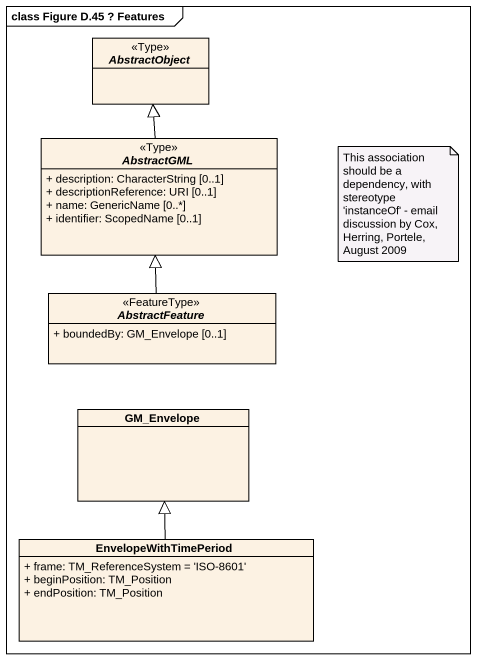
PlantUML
@startuml
mainframe class Figure D.45 ? Features
hide circle
hide empty members
skinparam classAttributeIconSize 0
abstract class AbstractObject <<Type>>
abstract class AbstractGML <<Type>> {
  + description: CharacterString [0..1]
  + descriptionReference: URI [0..1]
  + name: GenericName [0..*]
  + identifier: ScopedName [0..1]
}
abstract class AbstractFeature <<FeatureType>> {
  + boundedBy: GM_Envelope [0..1]
}
class GM_Envelope
class EnvelopeWithTimePeriod {
  + frame: TM_ReferenceSystem = 'ISO-8601'
  + beginPosition: TM_Position
  + endPosition: TM_Position
}
AbstractGML -up-|> AbstractObject
AbstractFeature -up-|> AbstractGML
EnvelopeWithTimePeriod -up-|> GM_Envelope
note as N1
  This association should be a dependency, with stereotype 'instanceOf' - email discussion by Cox, Herring, Portele, August 2009
end note
@enduml
